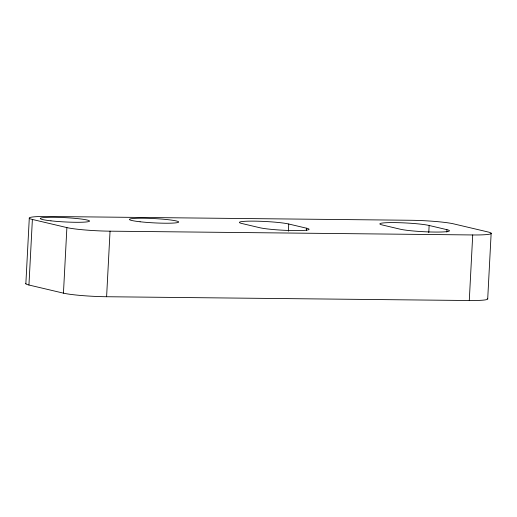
<?xml version="1.0" encoding="UTF-8"?>
<svg xmlns="http://www.w3.org/2000/svg" width="517" height="517" viewBox="0 0 517 517"><rect width="100%" height="100%" fill="white"/><g stroke="black" fill="none" stroke-linecap="round" stroke-linejoin="round"><path stroke-width="0.78" d="M25.85 283.781L29.288 218.226M487.221 298.387A32.429 2.824 3 0 1 469.281 300.519L106.605 296.732A32.429 2.824 3 0 1 63.449 293.152L28.946 285.016L32.384 219.454A32.429 2.824 3 0 1 47.719 216.481L410.395 220.268A32.429 2.824 3 0 1 453.551 223.848L488.054 231.984A32.429 2.824 3 0 1 472.719 234.957L110.043 231.17A32.429 2.824 3 0 1 66.887 227.59L32.384 219.454M63.449 293.152L66.887 227.59M106.605 296.732L110.043 231.17M288.376 231.209L288.751 224.01A25.947 2.262 3 0 0 254.222 221.14A25.947 2.262 3 0 0 241.956 223.525L259.76 227.719A25.947 2.262 3 0 0 294.289 230.588A25.947 2.262 3 0 0 306.562 228.21L306.432 230.608M428.761 232.676L429.142 225.477A25.947 2.262 3 0 0 394.613 222.607A25.947 2.262 3 0 0 382.347 224.985L400.152 229.186A25.947 2.262 3 0 0 434.681 232.055A25.947 2.262 3 0 0 446.947 229.677L446.824 232.075M469.281 300.519L472.719 234.957M487.712 298.774L491.15 233.219M429.142 225.477L446.947 229.677M288.751 224.01L306.562 228.21M28.946 285.016A32.429 2.824 3 0 1 25.908 283.419M50.944 220.837A24.648 2.146 3 0 0 89.441 221.244A24.648 2.146 3 0 0 54.337 217.302A24.648 2.146 3 0 0 50.944 220.837M140.088 221.767A24.648 2.146 3 0 0 178.591 222.174A24.648 2.146 3 0 0 143.48 218.232A24.648 2.146 3 0 0 140.088 221.767"/></g></svg>
